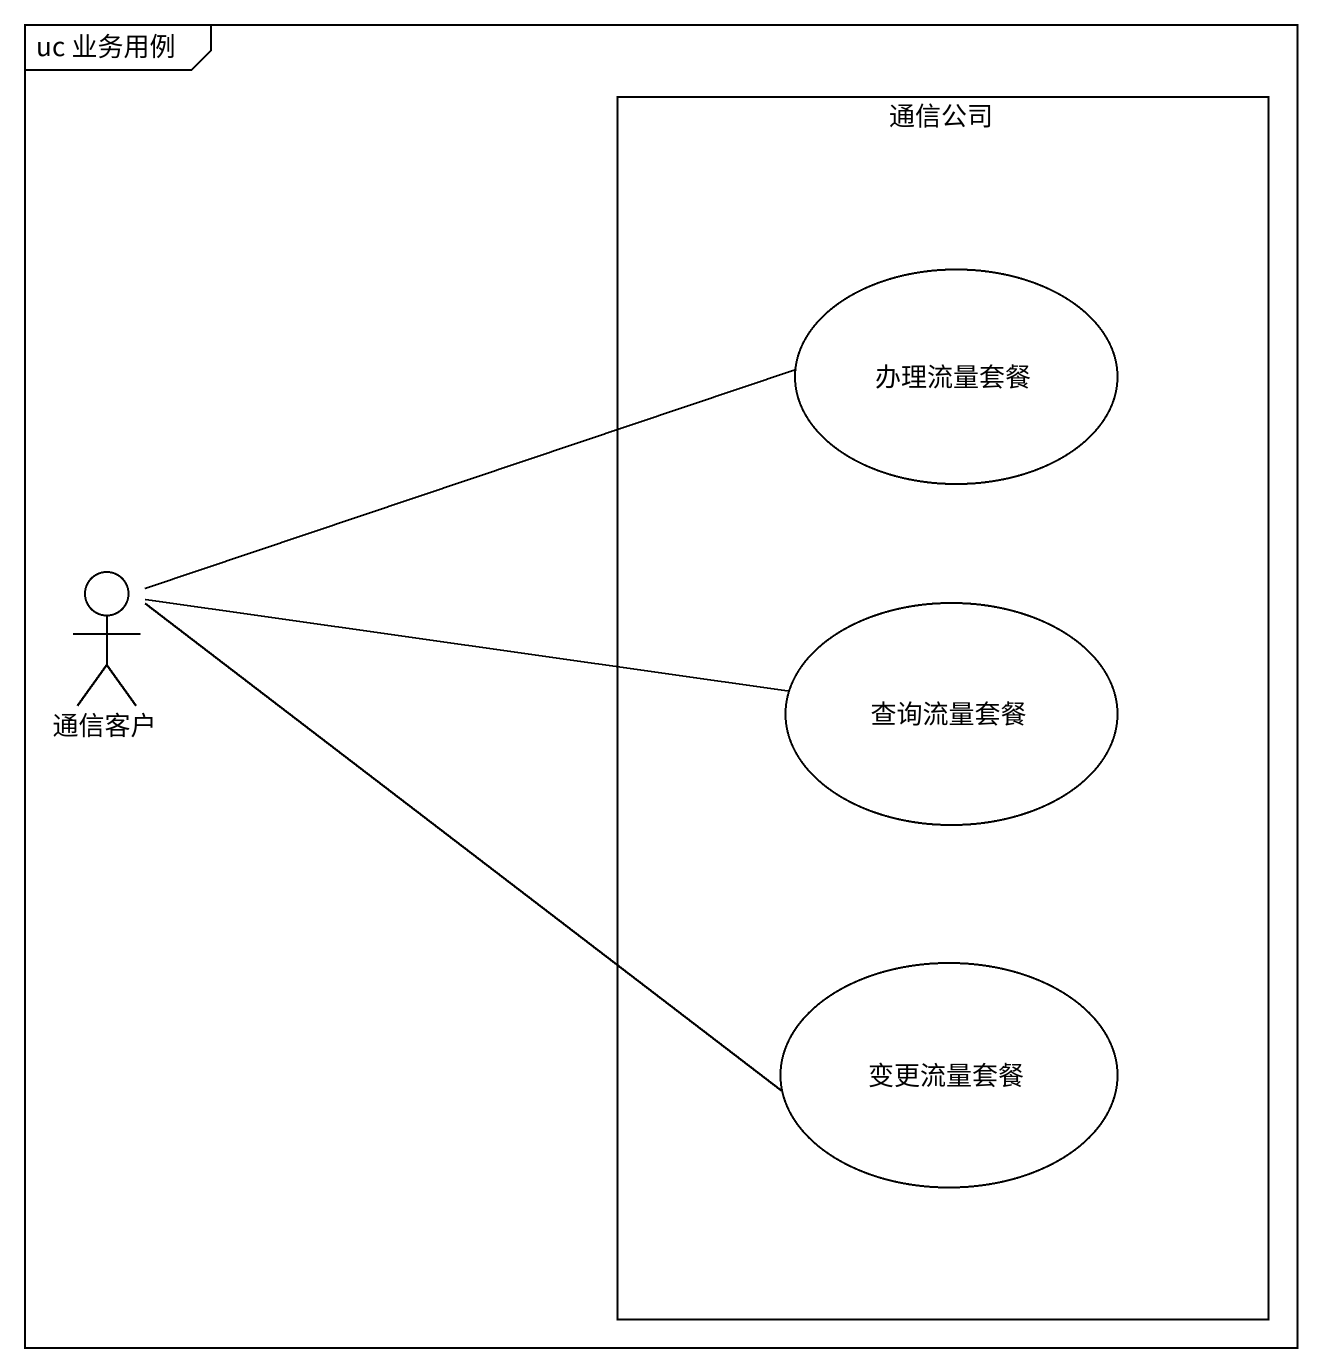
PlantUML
@startuml
mainframe uc 业务用例
rectangle 通信公司 {
  usecase 办理流量套餐
  usecase 查询流量套餐
  usecase 变更流量套餐
}
actor 通信客户
通信客户 -right- 办理流量套餐
通信客户 -right- 查询流量套餐
通信客户 -right- 变更流量套餐
@enduml
